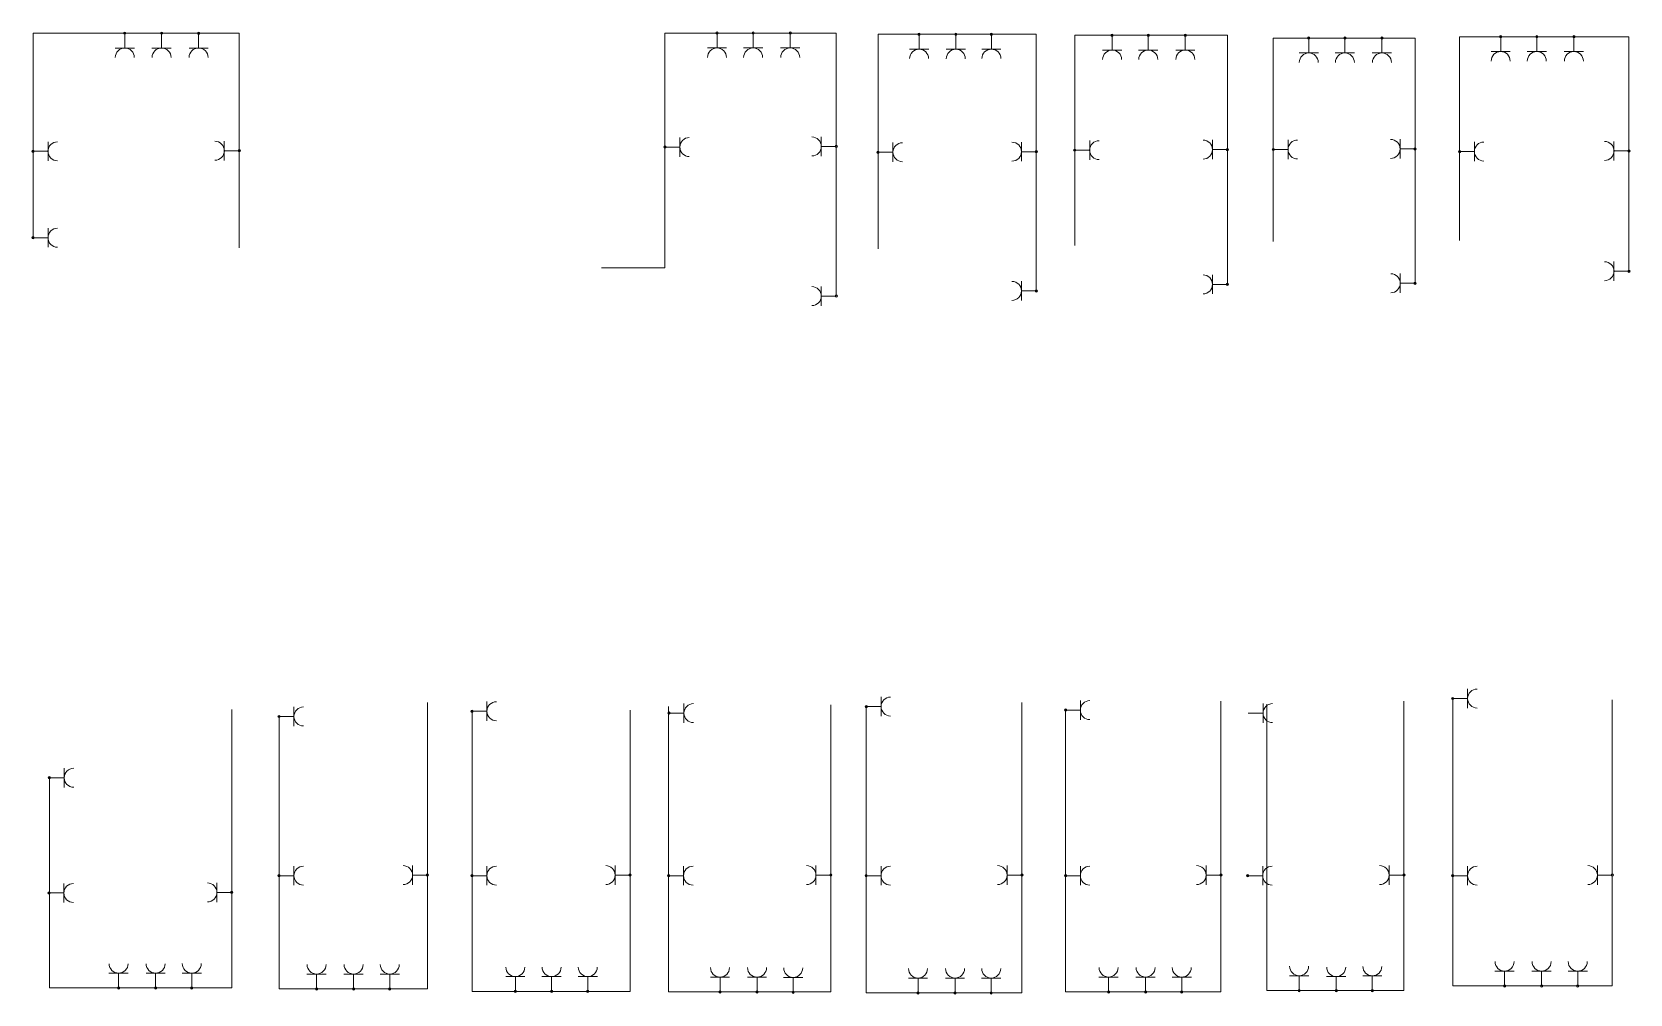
# Model space of a CAD drawing. Extents: x -17539 to 1421, y -3169 to 802964.
# Drawn here: x -17453 to -17388.5, y 802922.4 to 802961.3 of the extents above; entities that cross this region are included whole.
import ezdxf

# ---------------------------------------------------------------- set-up
doc = ezdxf.new("R2010")
doc.units = 0
doc.header["$LTSCALE"] = 25
doc.header["$MEASUREMENT"] = 0
doc.layers.get('0').update_dxf_attribs({"lineweight": 9})
doc.layers.add('Tomadas', color=3, linetype='Continuous', lineweight=9, true_color=0x00f500)

# ---------------------------------------------------------------- blocks, each defined once
blk = doc.blocks.new('Tomada')
for p, q in [((0, 0), (-0.97, 0)), ((0, 0.63), (0, 0)), ((0, 0), (0, -0.63))]:
    blk.add_line(p, q)
blk.add_arc((0.62, 0), 0.622, 90, 270)

msp = doc.modelspace()

# ---------------------------------------------------------------- hatches: boundary and pattern name
at = {"layer": 'Tomadas'}
h = msp.add_hatch(color=256, dxfattribs=at)
h.dxf.hatch_style = 1
h.paths.add_polyline_path([(-17449.244, 802961.213, 1), (-17449.337, 802961.213, 1)])
h = msp.add_hatch(color=256, dxfattribs=at)
h.dxf.hatch_style = 1
h.paths.add_polyline_path([(-17447.758, 802961.213, 1), (-17447.851, 802961.213, 1)])
h = msp.add_hatch(color=256, dxfattribs=at)
h.dxf.hatch_style = 1
h.paths.add_polyline_path([(-17446.262, 802961.212, 1), (-17446.355, 802961.212, 1)])
h = msp.add_hatch(color=256, dxfattribs=at)
h.dxf.hatch_style = 1
h.paths.add_polyline_path([(-17425.41, 802961.216), (-17425.317, 802961.216, 1)])
h.paths.add_polyline_path([(-17425.363, 802961.216), (-17425.41, 802961.216, 0.414214), (-17425.363, 802961.17)])
h.paths.add_polyline_path([(-17425.317, 802961.216), (-17425.363, 802961.216), (-17425.363, 802961.17, 0.414214)])
h.paths.add_polyline_path([(-17423.95, 802961.216), (-17423.857, 802961.216, 1)])
h.paths.add_polyline_path([(-17423.903, 802961.216), (-17423.95, 802961.216, 0.414214), (-17423.903, 802961.17)])
h.paths.add_polyline_path([(-17423.857, 802961.216), (-17423.903, 802961.216), (-17423.903, 802961.17, 0.414214)])
h.paths.add_polyline_path([(-17422.454, 802961.216), (-17422.361, 802961.216, 1)])
h.paths.add_polyline_path([(-17422.407, 802961.216), (-17422.454, 802961.216, 0.414214), (-17422.407, 802961.17)])
h.paths.add_polyline_path([(-17422.361, 802961.216), (-17422.407, 802961.216), (-17422.407, 802961.17, 0.414214)])
h.paths.add_polyline_path([(-17420.548, 802956.677, 0.414214), (-17420.595, 802956.631), (-17420.548, 802956.631)])
h.paths.add_polyline_path([(-17420.502, 802956.631, 0.414214), (-17420.548, 802956.677), (-17420.548, 802956.584, 0.414214)])
h.paths.add_polyline_path([(-17420.548, 802956.631), (-17420.595, 802956.631, 0.414214), (-17420.548, 802956.584)])
h.paths.add_polyline_path([(-17420.548, 802950.627, 0.414214), (-17420.595, 802950.58), (-17420.548, 802950.58)])
h.paths.add_polyline_path([(-17420.502, 802950.58, 0.414214), (-17420.548, 802950.627), (-17420.548, 802950.58), (-17420.595, 802950.58, 1)])
h = msp.add_hatch(color=256, dxfattribs=at)
h.dxf.hatch_style = 1
h.paths.add_polyline_path([(-17417.152, 802961.167, 1), (-17417.245, 802961.167, 1)])
h = msp.add_hatch(color=256, dxfattribs=at)
h.dxf.hatch_style = 1
h.paths.add_polyline_path([(-17415.667, 802961.163, 1), (-17415.761, 802961.163, 1)])
h = msp.add_hatch(color=256, dxfattribs=at)
h.dxf.hatch_style = 1
h.paths.add_polyline_path([(-17414.232, 802961.168, 1), (-17414.325, 802961.168, 1)])
h = msp.add_hatch(color=256, dxfattribs=at)
h.dxf.hatch_style = 1
h.paths.add_polyline_path([(-17409.351, 802961.129, 1), (-17409.445, 802961.129, 1)])
h = msp.add_hatch(color=256, dxfattribs=at)
h.dxf.hatch_style = 1
h.paths.add_polyline_path([(-17407.891, 802961.129, 1), (-17407.985, 802961.129, 1)])
h = msp.add_hatch(color=256, dxfattribs=at)
h.dxf.hatch_style = 1
h.paths.add_polyline_path([(-17406.396, 802961.129, 1), (-17406.489, 802961.129, 1)])
h = msp.add_hatch(color=256, dxfattribs=at)
h.dxf.hatch_style = 1
h.paths.add_polyline_path([(-17401.407, 802961.014, 1), (-17401.501, 802961.014, 1)])
h = msp.add_hatch(color=256, dxfattribs=at)
h.dxf.hatch_style = 1
h.paths.add_polyline_path([(-17399.947, 802961.014, 1), (-17400.041, 802961.014, 1)])
h = msp.add_hatch(color=256, dxfattribs=at)
h.dxf.hatch_style = 1
h.paths.add_polyline_path([(-17398.452, 802961.014, 1), (-17398.545, 802961.014, 1)])
h = msp.add_hatch(color=256, dxfattribs=at)
h.dxf.hatch_style = 1
h.paths.add_polyline_path([(-17393.652, 802961.071, 1), (-17393.746, 802961.071, 1)])
h = msp.add_hatch(color=256, dxfattribs=at)
h.dxf.hatch_style = 1
h.paths.add_polyline_path([(-17392.192, 802961.071, 1), (-17392.286, 802961.071, 1)])
h = msp.add_hatch(color=256, dxfattribs=at)
h.dxf.hatch_style = 1
h.paths.add_polyline_path([(-17390.697, 802961.071, 1), (-17390.79, 802961.071, 1)])
h = msp.add_hatch(color=256, dxfattribs=at)
h.dxf.hatch_style = 1
h.paths.add_polyline_path([(-17452.949, 802956.436, 1), (-17453.042, 802956.436, 1)])
h = msp.add_hatch(color=256, dxfattribs=at)
h.dxf.hatch_style = 1
h.paths.add_polyline_path([(-17444.623, 802956.459, 1), (-17444.716, 802956.459, 1)])
h = msp.add_hatch(color=256, dxfattribs=at)
h.dxf.hatch_style = 1
h.paths.add_polyline_path([(-17427.467, 802956.654, 0.414214), (-17427.513, 802956.607, 0.414214), (-17427.467, 802956.561)])
h.paths.add_polyline_path([(-17427.42, 802956.607), (-17427.467, 802956.607), (-17427.467, 802956.561, 0.414214)])
h.paths.add_polyline_path([(-17427.467, 802956.654), (-17427.467, 802956.607), (-17427.42, 802956.607, 0.414214)])
h = msp.add_hatch(color=256, dxfattribs=at)
h.dxf.hatch_style = 1
h.paths.add_polyline_path([(-17418.809, 802956.398, 1), (-17418.903, 802956.398, 1)])
h = msp.add_hatch(color=256, dxfattribs=at)
h.dxf.hatch_style = 1
h.paths.add_polyline_path([(-17412.415, 802956.421, 1), (-17412.509, 802956.421, 1)])
h = msp.add_hatch(color=256, dxfattribs=at)
h.dxf.hatch_style = 1
h.paths.add_polyline_path([(-17410.861, 802956.482, 1), (-17410.954, 802956.482, 1)])
h = msp.add_hatch(color=256, dxfattribs=at)
h.dxf.hatch_style = 1
h.paths.add_polyline_path([(-17404.696, 802956.505, 1), (-17404.789, 802956.505, 1)])
h = msp.add_hatch(color=256, dxfattribs=at)
h.dxf.hatch_style = 1
h.paths.add_polyline_path([(-17402.841, 802956.509, 1), (-17402.935, 802956.509, 1)])
h = msp.add_hatch(color=256, dxfattribs=at)
h.dxf.hatch_style = 1
h.paths.add_polyline_path([(-17397.116, 802956.532, 1), (-17397.21, 802956.532, 1)])
h = msp.add_hatch(color=256, dxfattribs=at)
h.dxf.hatch_style = 1
h.paths.add_polyline_path([(-17395.315, 802956.427, 1), (-17395.408, 802956.427, 1)])
h = msp.add_hatch(color=256, dxfattribs=at)
h.dxf.hatch_style = 1
h.paths.add_polyline_path([(-17388.473, 802956.45, 1), (-17388.566, 802956.45, 1)])
h = msp.add_hatch(color=256, dxfattribs=at)
h.dxf.hatch_style = 1
h.paths.add_polyline_path([(-17452.948, 802952.942, 1), (-17453.042, 802952.942, 1)])
h = msp.add_hatch(color=256, dxfattribs=at)
h.dxf.hatch_style = 1
h.paths.add_polyline_path([(-17388.474, 802951.587, 1), (-17388.568, 802951.587, 1)])
h = msp.add_hatch(color=256, dxfattribs=at)
h.dxf.hatch_style = 1
h.paths.add_polyline_path([(-17412.415, 802950.791, 1), (-17412.509, 802950.791, 1)])
h = msp.add_hatch(color=256, dxfattribs=at)
h.dxf.hatch_style = 1
h.paths.add_polyline_path([(-17404.696, 802951.055, 1), (-17404.789, 802951.055, 1)])
h = msp.add_hatch(color=256, dxfattribs=at)
h.dxf.hatch_style = 1
h.paths.add_polyline_path([(-17397.11, 802951.1, 1), (-17397.204, 802951.1, 1)])
h = msp.add_hatch(color=256, dxfattribs=at)
h.dxf.hatch_style = 1
h.paths.add_polyline_path([(-17435.215, 802933.792, 1), (-17435.309, 802933.792, 1)])
h = msp.add_hatch(color=256, dxfattribs=at)
h.dxf.hatch_style = 1
h.paths.add_polyline_path([(-17419.289, 802933.983, 1), (-17419.383, 802933.983, 1)])
h = msp.add_hatch(color=256, dxfattribs=at)
h.dxf.hatch_style = 1
h.paths.add_polyline_path([(-17411.236, 802933.838, 1), (-17411.329, 802933.838, 1)])
h = msp.add_hatch(color=256, dxfattribs=at)
h.dxf.hatch_style = 1
h.paths.add_polyline_path([(-17395.59, 802934.308, 1), (-17395.683, 802934.308, 1)])
h = msp.add_hatch(color=256, dxfattribs=at)
h.dxf.hatch_style = 1
h.paths.add_polyline_path([(-17443.01, 802933.581, 1), (-17443.103, 802933.581, 1)])
h = msp.add_hatch(color=256, dxfattribs=at)
h.dxf.hatch_style = 1
h.paths.add_polyline_path([(-17427.252, 802933.716, 1), (-17427.346, 802933.716, 1)])
h = msp.add_hatch(color=256, dxfattribs=at)
h.dxf.hatch_style = 1
h.paths.add_polyline_path([(-17452.294, 802931.103, 1), (-17452.387, 802931.103, 1)])
h = msp.add_hatch(color=256, dxfattribs=at)
h.dxf.hatch_style = 1
h.paths.add_polyline_path([(-17443.01, 802927.144, 1), (-17443.103, 802927.144, 1)])
h = msp.add_hatch(color=256, dxfattribs=at)
h.dxf.hatch_style = 1
h.paths.add_polyline_path([(-17437.019, 802927.167, 1), (-17437.113, 802927.167, 1)])
h = msp.add_hatch(color=256, dxfattribs=at)
h.dxf.hatch_style = 1
h.paths.add_polyline_path([(-17435.215, 802927.144, 1), (-17435.309, 802927.144, 1)])
h = msp.add_hatch(color=256, dxfattribs=at)
h.dxf.hatch_style = 1
h.paths.add_polyline_path([(-17428.831, 802927.167, 1), (-17428.924, 802927.167, 1)])
h = msp.add_hatch(color=256, dxfattribs=at)
h.dxf.hatch_style = 1
h.paths.add_polyline_path([(-17427.27, 802927.144, 1), (-17427.363, 802927.144, 1)])
h = msp.add_hatch(color=256, dxfattribs=at)
h.dxf.hatch_style = 1
h.paths.add_polyline_path([(-17420.718, 802927.167, 1), (-17420.811, 802927.167, 1)])
h = msp.add_hatch(color=256, dxfattribs=at)
h.dxf.hatch_style = 1
h.paths.add_polyline_path([(-17419.291, 802927.144, 1), (-17419.384, 802927.144, 1)])
h = msp.add_hatch(color=256, dxfattribs=at)
h.dxf.hatch_style = 1
h.paths.add_polyline_path([(-17412.995, 802927.167, 1), (-17413.089, 802927.167, 1)])
h = msp.add_hatch(color=256, dxfattribs=at)
h.dxf.hatch_style = 1
h.paths.add_polyline_path([(-17411.236, 802927.144, 1), (-17411.329, 802927.144, 1)])
h = msp.add_hatch(color=256, dxfattribs=at)
h.dxf.hatch_style = 1
h.paths.add_polyline_path([(-17404.954, 802927.167, 1), (-17405.047, 802927.167, 1)])
h = msp.add_hatch(color=256, dxfattribs=at)
h.dxf.hatch_style = 1
h.paths.add_polyline_path([(-17403.87, 802927.144, 1), (-17403.963, 802927.144, 1)])
h = msp.add_hatch(color=256, dxfattribs=at)
h.dxf.hatch_style = 1
h.paths.add_polyline_path([(-17397.559, 802927.167, 1), (-17397.652, 802927.167, 1)])
h = msp.add_hatch(color=256, dxfattribs=at)
h.dxf.hatch_style = 1
h.paths.add_polyline_path([(-17395.656, 802927.186), (-17395.656, 802927.102, 0.552295), (-17395.589, 802927.144, 0.552295)])
h.paths.add_polyline_path([(-17395.656, 802927.186, 0.288415), (-17395.682, 802927.144, 0.288415), (-17395.656, 802927.102)])
h = msp.add_hatch(color=256, dxfattribs=at)
h.dxf.hatch_style = 1
h.paths.add_polyline_path([(-17452.307, 802926.444, 1), (-17452.4, 802926.444, 1)])
h = msp.add_hatch(color=256, dxfattribs=at)
h.dxf.hatch_style = 1
h.paths.add_polyline_path([(-17444.924, 802926.467, 1), (-17445.017, 802926.467, 1)])
h = msp.add_hatch(color=256, dxfattribs=at)
h.dxf.hatch_style = 1
h.paths.add_polyline_path([(-17449.496, 802922.601, 1), (-17449.589, 802922.601, 1)])
h = msp.add_hatch(color=256, dxfattribs=at)
h.dxf.hatch_style = 1
h.paths.add_polyline_path([(-17448, 802922.602, 1), (-17448.093, 802922.602, 1)])
h = msp.add_hatch(color=256, dxfattribs=at)
h.dxf.hatch_style = 1
h.paths.add_polyline_path([(-17446.54, 802922.603, 1), (-17446.633, 802922.603, 1)])
h = msp.add_hatch(color=256, dxfattribs=at)
h.dxf.hatch_style = 1
h.paths.add_polyline_path([(-17441.496, 802922.566, 1), (-17441.589, 802922.566, 1)])
h = msp.add_hatch(color=256, dxfattribs=at)
h.dxf.hatch_style = 1
h.paths.add_polyline_path([(-17440, 802922.566, 1), (-17440.093, 802922.566, 1)])
h = msp.add_hatch(color=256, dxfattribs=at)
h.dxf.hatch_style = 1
h.paths.add_polyline_path([(-17438.54, 802922.566, 1), (-17438.633, 802922.566, 1)])
h = msp.add_hatch(color=256, dxfattribs=at)
h.dxf.hatch_style = 1
h.paths.add_polyline_path([(-17433.465, 802922.463, 1), (-17433.559, 802922.463, 1)])
h = msp.add_hatch(color=256, dxfattribs=at)
h.dxf.hatch_style = 1
h.paths.add_polyline_path([(-17432.093, 802922.464, 1), (-17432, 802922.464, 1)])
h = msp.add_hatch(color=256, dxfattribs=at)
h.dxf.hatch_style = 1
h.paths.add_polyline_path([(-17430.54, 802922.463, 1), (-17430.633, 802922.463, 1)])
h = msp.add_hatch(color=256, dxfattribs=at)
h.dxf.hatch_style = 1
h.paths.add_polyline_path([(-17425.196, 802922.441, 1), (-17425.289, 802922.441, 1)])
h = msp.add_hatch(color=256, dxfattribs=at)
h.dxf.hatch_style = 1
h.paths.add_polyline_path([(-17423.7, 802922.441, 1), (-17423.793, 802922.441, 1)])
h = msp.add_hatch(color=256, dxfattribs=at)
h.dxf.hatch_style = 1
h.paths.add_polyline_path([(-17422.24, 802922.429, 1), (-17422.333, 802922.429, 1)])
h = msp.add_hatch(color=256, dxfattribs=at)
h.dxf.hatch_style = 1
h.paths.add_polyline_path([(-17417.196, 802922.403, 1), (-17417.289, 802922.403, 1)])
h = msp.add_hatch(color=256, dxfattribs=at)
h.dxf.hatch_style = 1
h.paths.add_polyline_path([(-17415.7, 802922.404, 1), (-17415.793, 802922.404, 1)])
h = msp.add_hatch(color=256, dxfattribs=at)
h.dxf.hatch_style = 1
h.paths.add_polyline_path([(-17414.24, 802922.404, 1), (-17414.333, 802922.404, 1)])
h = msp.add_hatch(color=256, dxfattribs=at)
h.dxf.hatch_style = 1
h.paths.add_polyline_path([(-17409.496, 802922.444, 1), (-17409.589, 802922.444, 1)])
h = msp.add_hatch(color=256, dxfattribs=at)
h.dxf.hatch_style = 1
h.paths.add_polyline_path([(-17408, 802922.444, 1), (-17408.093, 802922.444, 1)])
h = msp.add_hatch(color=256, dxfattribs=at)
h.dxf.hatch_style = 1
h.paths.add_polyline_path([(-17406.54, 802922.443, 1), (-17406.633, 802922.443, 1)])
h = msp.add_hatch(color=256, dxfattribs=at)
h.dxf.hatch_style = 1
h.paths.add_polyline_path([(-17401.796, 802922.498, 1), (-17401.889, 802922.498, 1)])
h = msp.add_hatch(color=256, dxfattribs=at)
h.dxf.hatch_style = 1
h.paths.add_polyline_path([(-17400.3, 802922.494, 1), (-17400.393, 802922.494, 1)])
h = msp.add_hatch(color=256, dxfattribs=at)
h.dxf.hatch_style = 1
h.paths.add_polyline_path([(-17398.84, 802922.494, 1), (-17398.933, 802922.494, 1)])
h = msp.add_hatch(color=256, dxfattribs=at)
h.dxf.hatch_style = 1
h.paths.add_polyline_path([(-17393.589, 802922.683, 1), (-17393.496, 802922.683, 1)])
h = msp.add_hatch(color=256, dxfattribs=at)
h.dxf.hatch_style = 1
h.paths.add_polyline_path([(-17392.046, 802922.73, 0.414214), (-17392.093, 802922.683), (-17392.046, 802922.683)])
h.paths.add_polyline_path([(-17392.046, 802922.73), (-17392.046, 802922.683), (-17392, 802922.683, 0.414214)])
h.paths.add_polyline_path([(-17392, 802922.683), (-17392.046, 802922.683), (-17392.093, 802922.683, 1)])
h.paths.add_polyline_path([(-17390.633, 802922.683), (-17390.54, 802922.683, 1)])
h.paths.add_polyline_path([(-17390.54, 802922.683), (-17390.633, 802922.683, 1)])

# ---------------------------------------------------------------- linework, layer by layer
for p, q in [((-17444.669, 802961.213), (-17452.995, 802961.213)), ((-17452.995, 802961.213), (-17452.995, 802952.942)), ((-17444.669, 802952.537), (-17444.669, 802961.213)), ((-17427.467, 802951.723), (-17427.467, 802961.216)), ((-17427.467, 802961.216), (-17420.548, 802961.216)), ((-17420.548, 802961.216), (-17420.548, 802950.58)), ((-17418.856, 802952.495), (-17418.856, 802961.167)), ((-17418.856, 802961.167), (-17412.462, 802961.167)), ((-17412.462, 802961.167), (-17412.462, 802950.791)), ((-17410.908, 802952.622), (-17410.908, 802961.129)), ((-17410.908, 802961.129), (-17404.742, 802961.129)), ((-17404.742, 802961.129), (-17404.742, 802951.055)), ((-17402.887, 802952.79), (-17402.887, 802961.014)), ((-17402.887, 802961.014), (-17397.157, 802961.014)), ((-17397.157, 802961.014), (-17397.157, 802951.1)), ((-17395.362, 802952.83), (-17395.362, 802961.071)), ((-17395.362, 802961.071), (-17388.521, 802961.071)), ((-17388.521, 802961.071), (-17388.521, 802951.587)), ((-17430.037, 802951.723), (-17427.467, 802951.723)), ((-17444.971, 802933.858), (-17444.971, 802922.603)), ((-17437.066, 802934.141), (-17437.066, 802922.566)), ((-17428.878, 802933.842), (-17428.878, 802922.463)), ((-17427.33, 802922.442), (-17427.33, 802933.979)), ((-17420.761, 802934.048), (-17420.761, 802922.442)), ((-17419.336, 802922.405), (-17419.336, 802933.983)), ((-17413.042, 802934.151), (-17413.042, 802922.405)), ((-17411.282, 802922.443), (-17411.282, 802933.838)), ((-17405.001, 802934.202), (-17405.001, 802922.443)), ((-17403.153, 802922.494), (-17403.153, 802934.079)), ((-17397.606, 802934.202), (-17397.606, 802922.494)), ((-17395.637, 802922.683), (-17395.637, 802934.308)), ((-17389.191, 802934.259), (-17389.191, 802922.683)), ((-17443.057, 802922.566), (-17443.057, 802933.581)), ((-17435.262, 802922.463), (-17435.262, 802933.792)), ((-17452.34, 802922.603), (-17452.34, 802931.103)), ((-17444.971, 802922.603), (-17452.34, 802922.603)), ((-17437.066, 802922.566), (-17443.057, 802922.566)), ((-17428.878, 802922.463), (-17435.262, 802922.463)), ((-17420.761, 802922.442), (-17427.33, 802922.442)), ((-17413.042, 802922.405), (-17419.336, 802922.405)), ((-17405.001, 802922.443), (-17411.282, 802922.443)), ((-17397.606, 802922.494), (-17403.153, 802922.494)), ((-17389.191, 802922.683), (-17395.637, 802922.683))]:
    msp.add_line(p, q, dxfattribs=at)
for centre in [(-17449.291, 802961.213), (-17449.291, 802961.213), (-17447.804, 802961.213), (-17447.804, 802961.213), (-17446.308, 802961.212), (-17446.308, 802961.212), (-17425.363, 802961.216), (-17423.903, 802961.216), (-17422.407, 802961.216), (-17417.198, 802961.167), (-17415.714, 802961.163), (-17414.278, 802961.168), (-17409.398, 802961.129), (-17407.938, 802961.129), (-17406.442, 802961.129), (-17401.454, 802961.014), (-17399.994, 802961.014), (-17398.498, 802961.014), (-17393.699, 802961.071), (-17392.239, 802961.071), (-17390.743, 802961.071), (-17452.996, 802956.436), (-17452.996, 802956.436), (-17444.669, 802956.459), (-17444.669, 802956.459), (-17427.467, 802956.607), (-17420.548, 802956.631), (-17418.856, 802956.398), (-17412.462, 802956.421), (-17410.908, 802956.482), (-17404.742, 802956.505), (-17402.888, 802956.509), (-17397.163, 802956.532), (-17395.362, 802956.427), (-17388.52, 802956.45), (-17452.995, 802952.942), (-17452.995, 802952.942), (-17388.521, 802951.587), (-17420.548, 802950.58), (-17412.462, 802950.791), (-17404.742, 802951.055), (-17397.157, 802951.1), (-17435.262, 802933.792), (-17435.262, 802933.792), (-17419.336, 802933.983), (-17411.282, 802933.838), (-17395.637, 802934.308), (-17443.057, 802933.581), (-17443.057, 802933.581), (-17427.299, 802933.716), (-17452.34, 802931.103), (-17443.057, 802927.144), (-17443.057, 802927.144), (-17437.066, 802927.167), (-17437.066, 802927.167), (-17435.262, 802927.144), (-17435.262, 802927.144), (-17428.878, 802927.167), (-17428.878, 802927.167), (-17427.317, 802927.144), (-17420.764, 802927.167), (-17419.337, 802927.144), (-17413.042, 802927.167), (-17411.282, 802927.144), (-17405.001, 802927.167), (-17403.917, 802927.144), (-17397.606, 802927.167), (-17395.636, 802927.144), (-17389.191, 802927.167), (-17452.354, 802926.444), (-17444.971, 802926.467), (-17449.542, 802922.601), (-17448.046, 802922.602), (-17446.586, 802922.603), (-17441.542, 802922.566), (-17441.542, 802922.566), (-17440.046, 802922.566), (-17440.046, 802922.566), (-17438.586, 802922.566), (-17438.586, 802922.566), (-17433.512, 802922.463), (-17433.512, 802922.463), (-17432.046, 802922.464), (-17432.046, 802922.464), (-17430.586, 802922.463), (-17430.586, 802922.463), (-17425.242, 802922.441), (-17423.746, 802922.441), (-17422.286, 802922.429), (-17417.242, 802922.403), (-17415.746, 802922.404), (-17414.286, 802922.404), (-17409.542, 802922.444), (-17408.046, 802922.444), (-17406.586, 802922.443), (-17401.842, 802922.498), (-17400.346, 802922.494), (-17398.886, 802922.494), (-17393.542, 802922.683), (-17392.046, 802922.683), (-17390.586, 802922.683)]:
    msp.add_circle(centre, 0.0466, dxfattribs=at)

# ---------------------------------------------------------------- block references
at = {"layer": 'Tomadas', "xscale": 0.6170314054757464, "yscale": 0.6170314054757464, "zscale": 0.6170314054757464}
for p, rotation in [((-17449.291, 802960.611), 270), ((-17447.804, 802960.611), 270), ((-17446.308, 802960.611), 270), ((-17425.363, 802960.615), 270), ((-17423.903, 802960.615), 270), ((-17422.407, 802960.615), 270), ((-17417.198, 802960.565), 270), ((-17415.714, 802960.562), 270), ((-17414.278, 802960.566), 270), ((-17409.398, 802960.528), 270), ((-17407.938, 802960.528), 270), ((-17406.442, 802960.528), 270), ((-17401.454, 802960.413), 270), ((-17399.994, 802960.413), 270), ((-17398.498, 802960.413), 270), ((-17393.699, 802960.469), 270), ((-17392.239, 802960.469), 270), ((-17390.743, 802960.469), 270), ((-17445.271, 802956.459), 180), ((-17421.15, 802956.631), 180), ((-17413.063, 802956.421), 180), ((-17405.344, 802956.505), 180), ((-17397.764, 802956.532), 180), ((-17389.121, 802956.45), 180), ((-17389.122, 802951.587), 180), ((-17405.344, 802951.055), 180), ((-17397.758, 802951.1), 180), ((-17421.15, 802950.58), 180), ((-17413.063, 802950.791), 180), ((-17437.667, 802927.167), 180), ((-17429.479, 802927.167), 180), ((-17421.366, 802927.167), 180), ((-17413.644, 802927.167), 180), ((-17405.602, 802927.167), 180), ((-17398.207, 802927.167), 180), ((-17389.793, 802927.167), 180), ((-17445.572, 802926.467), 180), ((-17449.542, 802923.203), 89.99999999999999), ((-17448.046, 802923.203), 89.99999999999999), ((-17446.586, 802923.204), 89.99999999999999), ((-17441.542, 802923.167), 89.99999999999999), ((-17440.046, 802923.167), 89.99999999999999), ((-17438.586, 802923.167), 89.99999999999999), ((-17393.542, 802923.284), 89.99999999999999), ((-17392.046, 802923.284), 89.99999999999999), ((-17390.586, 802923.284), 89.99999999999999), ((-17433.512, 802923.064), 89.99999999999999), ((-17432.046, 802923.065), 89.99999999999999), ((-17430.586, 802923.064), 89.99999999999999), ((-17425.242, 802923.042), 89.99999999999999), ((-17423.746, 802923.042), 89.99999999999999), ((-17422.286, 802923.03), 89.99999999999999), ((-17417.242, 802923.004), 89.99999999999999), ((-17415.746, 802923.005), 89.99999999999999), ((-17414.286, 802923.005), 89.99999999999999), ((-17409.542, 802923.045), 89.99999999999999), ((-17408.046, 802923.045), 89.99999999999999), ((-17406.586, 802923.044), 89.99999999999999), ((-17401.842, 802923.1), 89.99999999999999), ((-17400.346, 802923.065), 89.99999999999999), ((-17398.886, 802923.095), 89.99999999999999)]:
    msp.add_blockref('Tomada', p, dxfattribs=dict(at, rotation=rotation))
for p in [(-17452.394, 802956.436), (-17426.865, 802956.607), (-17418.254, 802956.398), (-17410.306, 802956.482), (-17402.286, 802956.509), (-17394.76, 802956.427), (-17452.393, 802952.942), (-17395.035, 802934.308), (-17442.455, 802933.581), (-17434.661, 802933.792), (-17426.698, 802933.716), (-17418.734, 802933.983), (-17410.681, 802933.838), (-17403.298, 802933.716), (-17451.739, 802931.103), (-17442.455, 802927.144), (-17434.661, 802927.144), (-17426.715, 802927.144), (-17418.736, 802927.144), (-17410.681, 802927.144), (-17403.315, 802927.144), (-17395.034, 802927.144), (-17451.752, 802926.444)]:
    msp.add_blockref('Tomada', p, dxfattribs=at)

doc.saveas('drawing.dxf')
